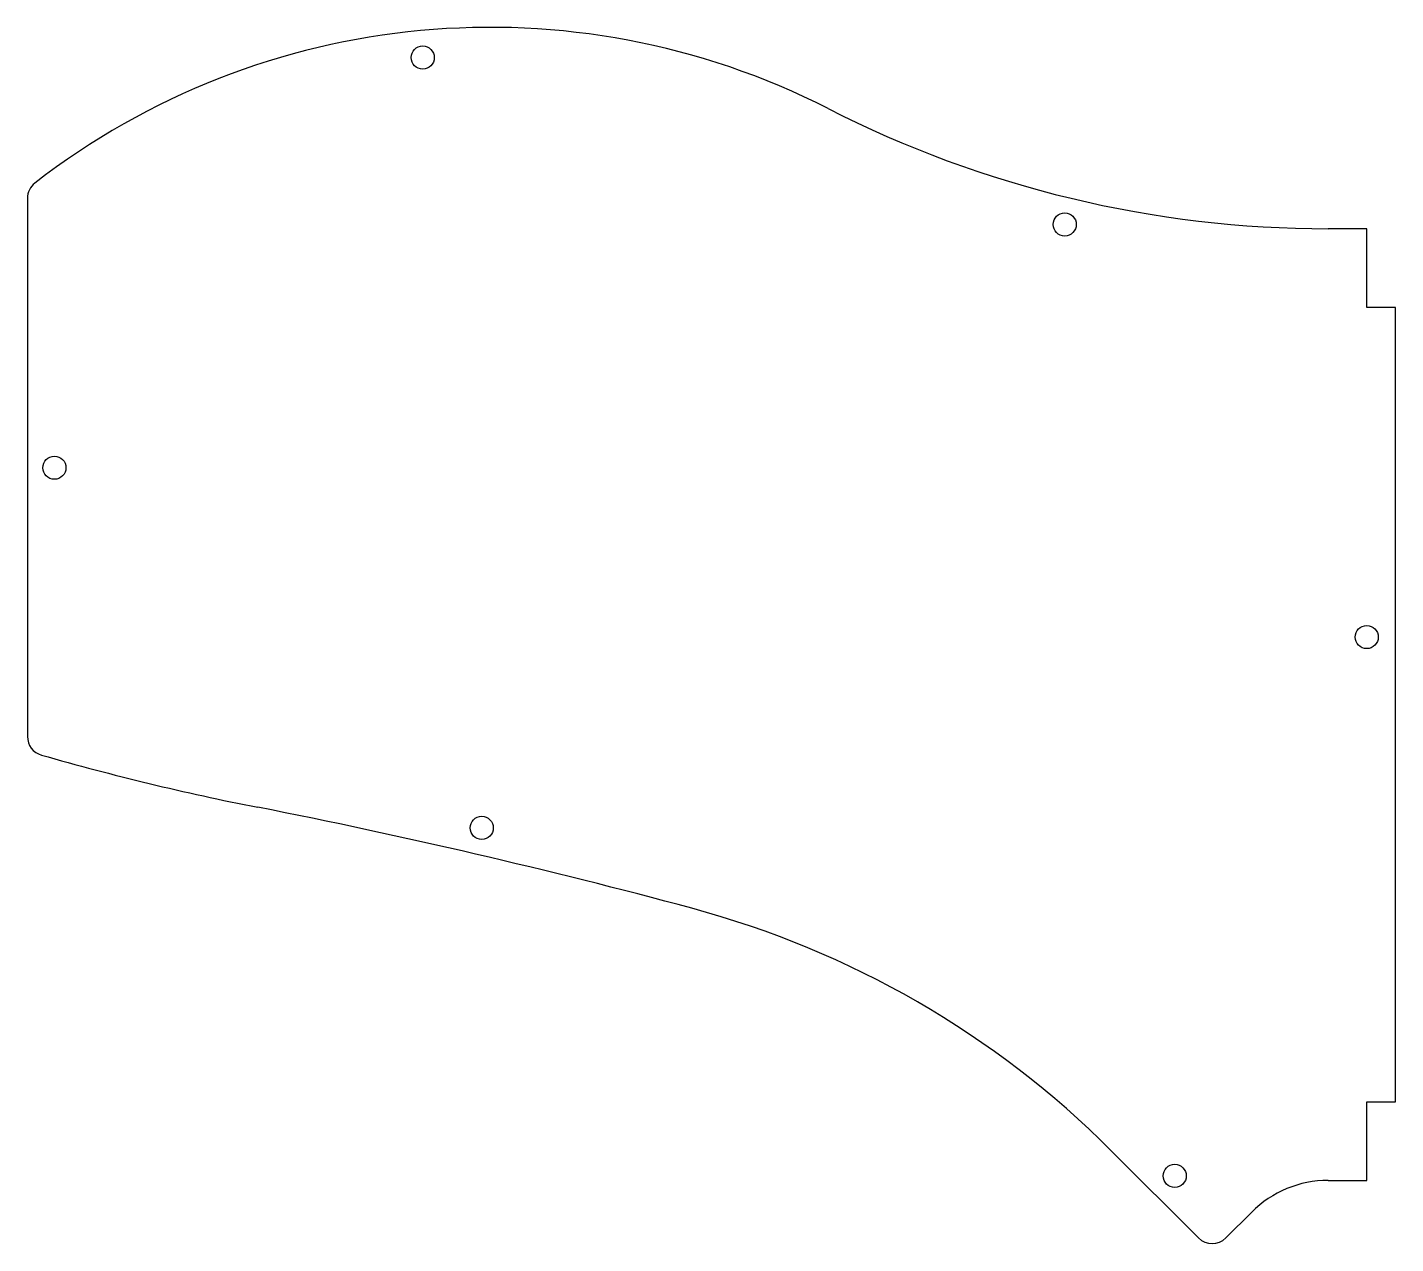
# Model space of a CAD drawing. Header units: millimetres. Extents: x -142 to 0, y -6 to 120.
import ezdxf

# ---------------------------------------------------------------- set-up
doc = ezdxf.new("R2010")
doc.units = ezdxf.units.MM

msp = doc.modelspace()

# ---------------------------------------------------------------- linework, layer by layer
for p, q in [((-141.9, 101.99), (-141.9, 46.21)), ((-3, 98.84), (-7, 98.84)), ((-3, 90.69), (-3, 98.84)), ((0, 90.69), (-3, 90.69)), ((0, 8.35), (0, 90.69)), ((-3, 8.35), (0, 8.35)), ((-3, 0.2), (-3, 8.35)), ((-29.49, 3.28), (-20.44, -5.77)), ((-7, 0.2), (-3, 0.2)), ((-17.61, -5.77), (-14.92, -3.08))]:
    msp.add_line(p, q)
for centre in [(-100.9, 116.58), (-34.32, 99.28), (-139.1, 74.07), (-3, 56.52), (-94.78, 36.74), (-22.91, 0.67)]:
    msp.add_circle(centre, 1.2)
for centre, radius, start, end in [((-93.9, 42.54), 77.17, 62.9947, 127.7353), ((-7, 213.05), 114.21, -477.0053, -450), ((-139.9, 101.99), 2, 127.7353, 180), ((-139.9, 46.21), 2, 180, 254.052), ((-64.16, 311.26), 277.66, -105.948, -101.1801), ((-252.38, -641.04), 693.07, 435, 438.81993), ((-98.13, -65.36), 97.07, 405, 435), ((-7, -11), 11.2, 450, 494.9995), ((-19.02, -4.35), 2, 225, 314.9995)]:
    msp.add_arc(centre, radius, start, end)

doc.saveas('drawing.dxf')
